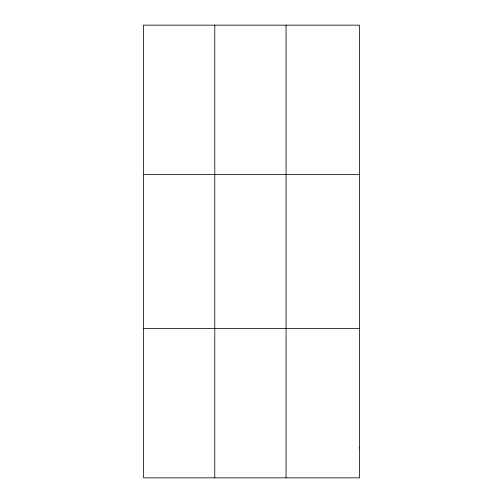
<?xml version="1.0" encoding="UTF-8"?>
<svg xmlns="http://www.w3.org/2000/svg" width="503" height="503" viewBox="0 0 503 503"><rect width="100%" height="100%" fill="white"/><g stroke="black" fill="none" stroke-linecap="round" stroke-linejoin="round"><path stroke-width="0.75" d="M214.781 477.85L214.781 25.15M286.056 477.85L286.056 25.15M143.5 174.541L359.5 174.541M143.5 328.459L359.5 328.459M359.5 447.972L359.5 477.85L143.5 477.85L143.5 25.15L359.5 25.15L359.5 447.972"/></g></svg>
